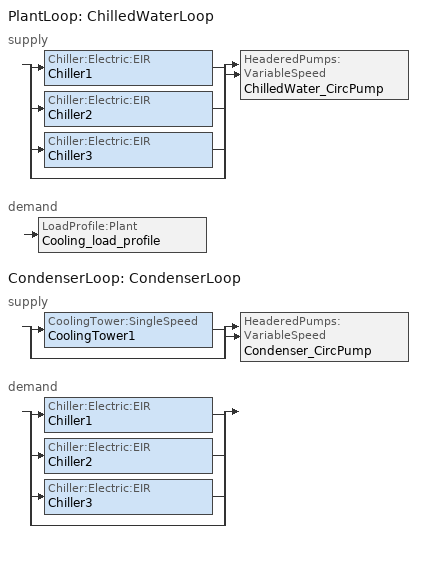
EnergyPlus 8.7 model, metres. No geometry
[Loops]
PlantLoop 'ChilledWaterLoop'
 supply: split
  | Chiller:Electric:EIR 'Chiller1'
  | Chiller:Electric:EIR 'Chiller2'
  | Chiller:Electric:EIR 'Chiller3'
  | bypass
  join > HeaderedPumps:VariableSpeed 'ChilledWater_CircPump'
 demand: LoadProfile:Plant 'Cooling_load_profile'
CondenserLoop 'CondenserLoop'
 supply: split
  | CoolingTower:SingleSpeed 'CoolingTower1'
  | bypass
  join > HeaderedPumps:VariableSpeed 'Condenser_CircPump'
 demand: split
  | Chiller:Electric:EIR 'Chiller1'
  | Chiller:Electric:EIR 'Chiller2'
  | Chiller:Electric:EIR 'Chiller3'
  | bypass
[Building]
Building: North Axis {deg}=0; Terrain=Suburbs; Loads Convergence Tolerance Value=0.04; Temperature Convergence Tolerance Value {deltaC}=0.4; Solar Distribution=FullExterior; Maximum Number of Warmup Days=50; Minimum Number of Warmup Days=6
[Site:Location]
One Montgomery Plaza: Latitude {deg}=39.87; Longitude {deg}=-75.25; Time Zone {hr}=-5; Elevation {m}=9
[SizingPeriod:DesignDay] Day of Month=21; Dry-Bulb Temperature Range Modifier Type=DefaultMultipliers; Humidity Condition Type=Wetbulb; Barometric Pressure {Pa}=101133; Rain {Yes/No}=No; Snow on ground {Yes/No}=No; Daylight Savings Time Indicator=No
Name | Month | Day Type | Maximum Dry-Bulb Temperature {C} | Daily Dry-Bulb Temperature Range {C} | Wetbulb at Maximum Dry-Bulb {C} | Wind Speed {m/s} design conditions vs. traditional 3.35 m/s (7mph) | Wind Direction {Degrees; N=0, S=180} | Solar Model Indicator | ASHRAE Clear Sky Optical Depth for Beam Irradiance (taub) | ASHRAE Clear Sky Optical Depth for Diffuse Irradiance (taud) | Wind Speed {m/s} design conditions vs. traditional 6.71 m/s (15 mph) | Clearness {0.0 to 1.1}
Summer Design Day in 1MP | 6 | SummerDesignDay | 33.2 | 5.5 | 26.4 | 4.1 | 30 | ASHRAETau | 0.494 | 2.03
Winter Design Day in 1MP | 12 | WinterDesignDay | 23 | 0 | 23 |  | 320 | ASHRAEClearSky |  |  | 2 | 0
[LoadProfile:Plant]
Cooling_load_profile: Load Schedule=Cooling_load_sch; Peak Flow Rate {m3/s}=0.191011; Flow Rate Fraction Schedule=Cooling_water_flow_frac_sch
[HeaderedPumps:VariableSpeed] Number of Pumps in Bank=2; Flow Sequencing Control Scheme=Sequential; Motor Efficiency=1; Coefficient 1 of the Part Load Performance Curve=0; Minimum Flow Rate Fraction=0; Pump Control Type=Continuous
Name | Total Design Flow Rate {m3/s} | Design Pump Head {Pa} | Design Power Consumption {W} | Coefficient 2 of the Part Load Performance Curve | Coefficient 3 of the Part Load Performance Curve | Coefficient 4 of the Part Load Performance Curve
ChilledWater_CircPump | 0.191011 | 195951 | 47985.78 | 1.722 | -3.593 | 2.863
Condenser_CircPump | 0.19248 | 232927 | 57479.17 | 2.707 | -6.10747 | 4.729
[Chiller:Electric:EIR] Reference Leaving Chilled Water Temperature {C}=6.11; Optimum Part Load Ratio=1; Condenser Type=WaterCooled; Fraction of Compressor Electric Consumption Rejected by Condenser=1; Leaving Chilled Water Lower Temperature Limit {C}=-2; Chiller Flow Mode=ConstantFlow
Name | Reference Capacity {W} | Reference COP {W/W} | Reference Entering Condenser Fluid Temperature {C} | Reference Chilled Water Flow Rate {m3/s} | Reference Condenser Fluid Flow Rate {m3/s} | Cooling Capacity Function of Temperature Curve | Electric Input to Cooling Output Ratio Function of Temperature Curve | Electric Input to Cooling Output Ratio Function of Part Load Ratio Curve | Minimum Part Load Ratio | Maximum Part Load Ratio | Minimum Unloading Ratio | Design Heat Recovery Water Flow Rate {m3/s}! | Design Heat Recovery Water Flow Rate {m3/s}
Chiller1 | 1294100 | 7.61 | 12.78 | 0.03243 | 0.04732 | ElectricEIRChiller Carrier 19XR 1294kW/7.61COP/Vanes CAPFT | ElectricEIRChiller Carrier 19XR 1294kW/7.61COP/Vanes EIRFT | ElectricEIRChiller Carrier 19XR 1294kW/7.61COP/Vanes EIRFPLR | 0.16 | 1.02 | 0.16 | 0
Chiller2 | 1294100 | 7.61 | 12.78 | 0.03243 | 0.04732 | ElectricEIRChiller Carrier 19XR 1294kW/7.61COP/Vanes CAPFT | ElectricEIRChiller Carrier 19XR 1294kW/7.61COP/Vanes EIRFT | ElectricEIRChiller Carrier 19XR 1294kW/7.61COP/Vanes EIRFPLR | 0.16 | 1.02 | 0.16 |  | 0
Chiller3 | 685700 | 5.91 | 23.74 | 0.0571 | 0.03255 | ElectricEIRChiller Carrier 23XL 686kW/5.91COP/Valve CAPFT | ElectricEIRChiller Carrier 23XL 686kW/5.91COP/Valve EIRFT | ElectricEIRChiller Carrier 23XL 686kW/5.91COP/Valve EIRFPLR | 0.2 | 1.04 | 0.2 |  | 0
[CoolingTower:SingleSpeed]
CoolingTower1: 0.19248, 133.12, 50488.61, 473738, autocalculate, autocalculate, UFactorTimesAreaAndDesignWaterFlowRate, 2.3649, 0.2, 0.110735, 3.46618, FanCycling, 1, MinimalCell, 0.276301, 2.95628, 1
[PlantLoop]
ChilledWaterLoop: Fluid Type=Water; Plant Equipment Operation Scheme=ChilledWaterLoopOperationSchemes; Maximum Loop Temperature {C}=98; Minimum Loop Temperature {C}=1; Maximum Loop Flow Rate {m3/s}=0.191011; Plant Loop Volume {m3}=autocalculate; Load Distribution Scheme=UniformLoad; Plant Loop Demand Calculation Scheme=SingleSetpoint; Common Pipe Simulation=None; Pressure Simulation Type=None
[CondenserLoop]
CondenserLoop: Fluid Type=Water; Condenser Equipment Operation Scheme=CoolingTowerOperationSchemes; Maximum Loop Temperature {C}=80; Minimum Loop Temperature {C}=10; Maximum Loop Flow Rate {m3/s}=0.19248; Condenser Loop Volume {m3}=autocalculate; Load Distribution Scheme=SequentialLoad; Pressure Simulation Type=None
[PlantEquipmentList]
AllChillers: Chiller1, Chiller2, Chiller3
1smallChiller: Chiller3
2bigChillers: Chiller1, Chiller2
1bigChiller: Chiller1
1small1BigChillers: Chiller1, Chiller3
[CondenserEquipmentList]
AllCoolingTowers: CoolingTower1
[PlantEquipmentOperation:CoolingLoad] Load Range 1 Lower Limit {W}=0; Load Range 1 Upper Limit {W}=9000000
Name | Range 1 Equipment List
ChillerOperation_allchillers | AllChillers
ChillerOperation_1smallchiller | 1smallChiller
ChillerOperation_2bigchillers | 2bigChillers
ChillerOperation_1bigchiller | 1bigChiller
ChillerOperation_1small1Bigchillers | 1small1BigChillers
CoolingTowerOperation | AllCoolingTowers
[PlantEquipmentOperationSchemes]
ChilledWaterLoopOperationSchemes: PlantEquipmentOperation:CoolingLoad, ChillerOperation_1smallchiller, 1smallchiller_op_sch, PlantEquipmentOperation:CoolingLoad, ChillerOperation_1bigchiller, 1bigchiller_op_sch, PlantEquipmentOperation:CoolingLoad, ChillerOperation_1small1bigchillers, 1small1bigchillers_op_sch, ChillerOperation_2bigchillers, 2bigchillers_op_sch, ChillerOperation_allchillers, allchillers_op_sch
[CondenserEquipmentOperationSchemes]
CoolingTowerOperationSchemes: Control Scheme 1=CoolingTowerOperation; Control Scheme 1 Schedule=On
[SetpointManager:Scheduled]
ChilledWaterLoop: Control Variable=Temperature; Schedule=CW LOOP TEMP SCHEDULE; Setpoint Node or NodeList=ChilledWater_PumpOutletNode
[SetpointManager:FollowOutdoorAirTemperature]
CondenserWaterLoop: Control Variable=Temperature; Reference Temperature Type=OutdoorAirWetBulb; Offset Temperature Difference {deltaC}=0; Maximum Setpoint Temperature {C}=80; Minimum Setpoint Temperature {C}=16; Setpoint Node or NodeList=CondenserWater_PumpOutletNode
[EnergyManagementSystem:Sensor]
Name | Output:Variable or Output:Meter Index Key | Output:Variable or Output:Meter
CHW_out_temp | ChilledWater_PumpOutletNode | System Node Temperature
CHW_in_temp | PlantSupplySideInletPipe_OutletNode | System Node Temperature
CHW_flow_rate | ChilledWater_PumpOutletNode | System Node Mass Flow Rate
Chiller1_plr | Chiller1 | Chiller Part Load Ratio
Chiller2_plr | Chiller2 | Chiller Part Load Ratio
Chiller3_plr | Chiller3 | Chiller Part Load Ratio
sensor_1chiller_op_sch | 1bigChiller_op_sch | Schedule Value
sensor_chw_stpt | CW LOOP TEMP SCHEDULE | Schedule Value
sensor_clg_load_sch | Cooling_load_sch | Schedule Value
hvac_elec_demand | Whole Building | Facility Total HVAC Electric Demand Power
[EnergyManagementSystem:ProgramCallingManager]
init_program_call: BeginNewEnvironment; Init
output_set_call: EndOfZoneTimestepBeforeZoneReporting; GetChillerCycles; GetChwNotMetTimes; GetCoolingDelivered_SysCOP; GetChillerLowPlrWarning
[EnergyManagementSystem:Program]
Init: SET DebugRdm = 0; SET LastChange = 1; SET Cycle = 99; SET ChillerOpMode = 0; SET InitFlag = 1; SET Max90_cycle = 0; SET Min30_cycle = 0; SET Chiller1Cycle = 99; SET Chiller2Cycle = 99; SET Chiller3Cycle = 99; SET Chiller1ShortCycleFlag = 0; SET Chiller2ShortCycleFlag = 0; SET Chiller3ShortCycleFlag = 0; SET ChillerShortCycleLimit = 3; SET Chiller1OnOffState = 0; SET Chiller2OnOffState = 0; SET Chiller3OnOffState = 0; SET Chiller1NewStartFlag = 0; SET Chiller2NewStartFlag = 0; SET Chiller3NewStartFlag = 0; SET Cooling_system_COP = 0; SET Chiller1LastState = 0; SET Chiller2LastState = 0; SET Chiller3LastState = 0; SET CHW_not_met_notification = 0; SET Cycle_limit = 2    SET ChillersShortCycleWarning = 0; SET ChillersLowplrWarning = 0; SET NoOccpFlag = 0; SET Chiller1LowPlrLm = 0.170001; SET Chiller2LowPlrLm = 0.170001; SET Chiller3LowPlrLm = 0.180001; SET small_chiller_cap = 868600; SET big_chiller_cap = 1656300; SET low_op_plr_cap = 0.300001; SET high_op_plr_cap = 0.9
GetChwNotMetTimes: SET CHW_stpt = 6.9112; IF CHW_out_temp - CHW_stpt > 0.2; SET CHW_not_met_notification = 1; ELSE; SET CHW_not_met_notification = 0; ENDIF
GetCoolingDelivered_SysCOP: SET CoolingDelivered = @Max 0 4200 * CHW_flow_rate * (CHW_in_temp - CHW_out_temp); SET CoolingDemand = @Max 0 4200 * CHW_flow_rate * (CHW_in_temp - sensor_chw_stpt); IF hvac_elec_demand > 0; SET Cooling_system_COP = CoolingDelivered/hvac_elec_demand; ELSE; SET Cooling_system_COP = 0; ENDIF
GetChillerLowPlrWarning: IF Chiller1_plr == 0; SET Chiller1_plr_nz = 99; ELSE; SET Chiller1_plr_nz = Chiller1_plr; ENDIF; IF Chiller2_plr == 0; SET Chiller2_plr_nz = 99; ELSE; SET Chiller2_plr_nz = Chiller2_plr; ENDIF; IF Chiller3_plr == 0; SET Chiller3_plr_nz = 99; ELSE; SET Chiller3_plr_nz = Chiller3_plr; ENDIF; IF Chiller1_plr_nz<Chiller1LowPlrLm||Chiller2_plr_nz<Chiller2LowPlrLm||Chiller3_plr_nz<Chiller3LowPlrLm; SET ChillersLowplrWarning = 1; ELSE; SET ChillersLowplrWarning = 0; ENDIF
GetChillerCycles: SET Chiller1ShortCycleWarning = 0; SET Chiller2ShortCycleWarning = 0; SET Chiller3ShortCycleWarning = 0; IF Chiller1_plr > 0; IF Chiller1LastState == 0; IF Chiller1Cycle < Cycle_limit; SET Chiller1ShortCycleWarning = 1; ELSE; SET Chiller1ShortCycleWarning = 0; ENDIF; SET Chiller1Cycle = 1; SET Chiller1NewStartFlag = 1; ELSE; SET Chiller1Cycle = Chiller1Cycle + 1; SET Chiller1NewStartFlag = 0; ENDIF; SET Chiller1LastState = 1; SET Chiller1OnOffState = 1; ELSE; IF Chiller1LastState == 1; IF Chiller1Cycle < Cycle_limit; SET Chiller1ShortCycleWarning = 1; ELSE; SET Chiller1ShortCycleWarning = 0; ENDIF; SET Chiller1Cycle = 1; ELSE; SET Chiller1Cycle = Chiller1Cycle + 1; ENDIF; SET Chiller1LastState = 0; SET Chiller1OnOffState = 0; SET Chiller1NewStartFlag = 0; ENDIF; IF Chiller2_plr > 0; IF Chiller2LastState == 0; IF Chiller2Cycle < Cycle_limit; SET Chiller2ShortCycleWarning = 1; ELSE; SET Chiller2ShortCycleWarning = 0; ENDIF; SET Chiller2Cycle = 1; SET Chiller2NewStartFlag = 1; ELSE; SET Chiller2Cycle = Chiller2Cycle + 1; SET Chiller2NewStartFlag = 0; ENDIF; SET Chiller2LastState = 1; SET Chiller2OnOffState = 1; ELSE; IF Chiller2LastState == 1; IF Chiller2Cycle < Cycle_limit; SET Chiller2ShortCycleWarning = 1; ELSE; SET Chiller2ShortCycleWarning = 0; ENDIF; SET Chiller2Cycle = 1; ELSE; SET Chiller2Cycle = Chiller2Cycle + 1; ENDIF; SET Chiller2LastState = 0; SET Chiller2OnOffState = 0; SET Chiller2NewStartFlag = 0; ENDIF; IF Chiller3_plr > 0; IF Chiller3LastState == 0; IF Chiller3Cycle < Cycle_limit; SET Chiller3ShortCycleWarning = 1; ELSE; SET Chiller3ShortCycleWarning = 0; ENDIF; SET Chiller3Cycle = 1; SET Chiller3NewStartFlag = 1; ELSE; SET Chiller3Cycle = Chiller3Cycle + 1; SET Chiller3NewStartFlag = 0; ENDIF; SET Chiller3LastState = 1; SET Chiller3OnOffState = 1; ELSE; IF Chiller3LastState == 1; IF Chiller3Cycle < Cycle_limit; SET Chiller3ShortCycleWarning = 1; ELSE; SET Chiller3ShortCycleWarning = 0; ENDIF; SET Chiller3Cycle = 1; ELSE; SET Chiller3Cycle = Chiller3Cycle + 1; ENDIF; SET Chiller3LastState = 0; SET Chiller3OnOffState = 0; SET Chiller3NewStartFlag = 0; ENDIF; SET ChillersShortCycleWarning_tmp = @max Chiller1ShortCycleWarning Chiller2ShortCycleWarning; SET ChillersShortCycleWarning = @max ChillersShortCycleWarning_tmp Chiller3ShortCycleWarning; IF Chiller1Cycle >= Cycle_limit; SET Chiller1ShortCycleFlag = Cycle_limit; ELSE; SET Chiller1ShortCycleFlag = Chiller1Cycle; ENDIF; IF Chiller2Cycle >= Cycle_limit; SET Chiller2ShortCycleFlag = Cycle_limit; ELSE; SET Chiller2ShortCycleFlag = Chiller2Cycle; ENDIF; IF Chiller3Cycle >= Cycle_limit; SET Chiller3ShortCycleFlag = Cycle_limit; ELSE; SET Chiller3ShortCycleFlag = Chiller3Cycle; ENDIF
DetOpScheme: SET CoolingDemandThis = @Max 0 4200 * CHW_flow_rate * (CHW_in_temp - sensor_chw_stpt); SET Cycle = Cycle + 1; IF InitFlag == 1; IF CoolingDemandThis <= small_chiller_cap * high_op_plr_cap; SET Set_1smallChiller_op = 1; SET Set_1bigChiller_op = 0; SET Set_1big1smallChillers_op = 0; SET Set_2bigChillers_op = 0; SET Set_allChillers_op = 0; SET ChillerOpMode = 1; SET Cycle = 0; ELSEIF (CoolingDemandThis > small_chiller_cap * high_op_plr_cap && CoolingDemandThis <= big_chiller_cap * high_op_plr_cap); SET Set_1smallChiller_op = 0; SET Set_1bigChiller_op = 1; SET Set_1big1smallChillers_op = 0; SET Set_2bigChillers_op = 0; SET Set_allChillers_op = 0; SET ChillerOpMode = 2; SET Cycle = 0; ELSEIF (CoolingDemandThis > big_chiller_cap * high_op_plr_cap && CoolingDemandThis <= (big_chiller_cap + small_chiller_cap) * high_op_plr_cap); SET Set_1smallChiller_op = 0; SET Set_1bigChiller_op = 0; SET Set_1big1smallChillers_op = 1; SET Set_2bigChillers_op = 0; SET Set_allChillers_op = 0; SET ChillerOpMode = 3; SET Cycle = 0; ELSEIF (CoolingDemandThis > (big_chiller_cap + small_chiller_cap) * high_op_plr_cap && CoolingDemandThis <= (big_chiller_cap) * 2* high_op_plr_cap); SET Set_1smallChiller_op = 0; SET Set_1bigChiller_op = 0; SET Set_1big1smallChillers_op = 0; SET Set_2bigChillers_op = 1; SET Set_allChillers_op = 0; SET ChillerOpMode = 4; SET Cycle = 0; ELSE; SET Set_1smallChiller_op = 0; SET Set_1bigChiller_op = 0; SET Set_1big1smallChillers_op = 0; SET Set_2bigChillers_op = 0; SET Set_allChillers_op = 1; SET ChillerOpMode = 5; SET Cycle = 0; ENDIF; SET InitFlag = 0; ELSE; SET max_chiller_plr_tmp1 = @max Chiller1_plr Chiller2_plr; SET max_chiller_plr = @max max_chiller_plr_tmp1 Chiller3_plr; IF Chiller1_plr == 0; SET Chiller1_plr_nz = 99; ELSE; SET Chiller1_plr_nz = Chiller1_plr; ENDIF; IF Chiller2_plr == 0; SET Chiller2_plr_nz = 99; ELSE; SET Chiller2_plr_nz = Chiller2_plr; ENDIF; IF Chiller3_plr == 0; SET Chiller3_plr_nz = 99; ELSE; SET Chiller3_plr_nz = Chiller3_plr; ENDIF; SET min_chiller_plr_tmp1 = @min Chiller1_plr_nz Chiller2_plr_nz; SET min_chiller_plr = @min min_chiller_plr_tmp1 Chiller3_plr_nz; IF max_chiller_plr > high_op_plr_cap; SET Max90_cycle = Max90_cycle + 1; ELSE; SET Max90_cycle = 0; ENDIF; IF min_chiller_plr < low_op_plr_cap; SET Min30_cycle = Min30_cycle + 1; ELSE; SET Min30_cycle = 0; ENDIF; IF Max90_cycle >= Cycle_limit; IF ChillerOpMode == 1; SET ChillerOpMode_new = 3; ELSEIF ChillerOpMode == 2; IF CoolingDemandThis/2 < small_chiller_cap * high_op_plr_cap; SET ChillerOpMode_new = 3; ELSE; SET ChillerOpMode_new = 4; ENDIF; ELSEIF ChillerOpMode == 3; SET ChillerOpMode_new = 5; ELSEIF ChillerOpMode == 4; SET ChillerOpMode_new = 5; ELSE; SET ChillerOpMode_new = 5; ENDIF; ELSEIF Min30_cycle >= Cycle_limit; IF ChillerOpMode == 5; SET ChillerOpMode_new = @max (ChillerOpMode - 1) 1; ELSEIF ChillerOpMode == 4; IF CoolingDemandThis < small_chiller_cap * high_op_plr_cap; SET ChillerOpMode_new = 1; ELSEIF CoolingDemandThis < big_chiller_cap * high_op_plr_cap; SET ChillerOpMode_new = 2; ELSE; SET ChillerOpMode_new = 3; ENDIF; ELSEIF ChillerOpMode == 3; IF CoolingDemandThis < big_chiller_cap * low_op_plr_cap; SET ChillerOpMode_new = 1; ELSE; SET ChillerOpMode_new = 2; ENDIF; ELSEIF ChillerOpMode == 2; IF CoolingDemandThis < small_chiller_cap * high_op_plr_cap; SET ChillerOpMode_new = 1; ENDIF; ELSE; SET ChillerOpMode_new = ChillerOpMode; ENDIF; ELSE; SET ChillerOpMode_new = ChillerOpMode; ENDIF; IF ChillerOpMode_new <> ChillerOpMode; SET Max90_cycle = 0; SET Min30_cycle = 0; ENDIF; SET ChillerOpMode = ChillerOpMode_new; IF ChillerOpMode == 1; SET Set_1smallChiller_op = 1; SET Set_1bigChiller_op = 0; SET Set_1big1smallChillers_op = 0; SET Set_2bigChillers_op = 0; SET Set_allChillers_op = 0; SET Cycle = 0; ELSEIF ChillerOpMode == 2; SET Set_1smallChiller_op = 0; SET Set_1bigChiller_op = 1; SET Set_1big1smallChillers_op = 0; SET Set_2bigChillers_op = 0; SET Set_allChillers_op = 0; SET Cycle = 0; ELSEIF ChillerOpMode == 3; SET Set_1smallChiller_op = 0; SET Set_1bigChiller_op = 0; SET Set_1big1smallChillers_op = 1; SET Set_2bigChillers_op = 0; SET Set_allChillers_op = 0; SET Cycle = 0; ELSEIF ChillerOpMode == 4; SET Set_1smallChiller_op = 0; SET Set_1bigChiller_op = 0; SET Set_1big1smallChillers_op = 0; SET Set_2bigChillers_op = 1; SET Set_allChillers_op = 0; SET Cycle = 0; ELSEIF ChillerOpMode == 5            SET Set_1smallChiller_op = 0; SET Set_1bigChiller_op = 0; SET Set_1big1smallChillers_op = 0; SET Set_2bigChillers_op = 0; SET Set_allChillers_op = 1; SET Cycle = 0; ELSE; SET ChillerOpMode = ChillerOpMode; ENDIF; ENDIF; SET DebugRdm = sensor_clg_load_sch
[EnergyManagementSystem:GlobalVariable]
NoOccpFlag
DebugRdm
Cycle
Max90_cycle
Min30_cycle
CoolingDemand
CoolingDelivered
ChillerOpMode
LastChange
InitFlag
Chiller1Cycle
Chiller2Cycle
Chiller3Cycle
Chiller1ShortCycleFlag
Chiller2ShortCycleFlag
Chiller3ShortCycleFlag
ChillerShortCycleLimit
ChillersShortCycleWarning
Chiller1OnOffState
Chiller2OnOffState
Chiller3OnOffState
Chiller1NewStartFlag
Chiller2NewStartFlag
Chiller3NewStartFlag
Chiller1LastState
Chiller2LastState
Chiller3LastState
CHW_not_met_notification
Cooling_system_COP
Cycle_limit
ChillersLowplrWarning
Chiller1LowPlrLm
Chiller2LowPlrLm
Chiller3LowPlrLm
small_chiller_cap
big_chiller_cap
low_op_plr_cap
high_op_plr_cap
[EnergyManagementSystem:OutputVariable]
EMS_DebugRdmOutput: DebugRdm; Averaged; ZoneTimeStep
EMS_chiller_cycle_number: Cycle; Averaged; ZoneTimeStep
EMS_chiller_op_mode: ChillerOpMode; Averaged; ZoneTimeStep
EMS_cooling_demand: CoolingDemand; Averaged; ZoneTimeStep; W
EMS_chiller1_cycle: Chiller1Cycle; Averaged; ZoneTimeStep
EMS_chiller2_cycle: Chiller2Cycle; Averaged; ZoneTimeStep
EMS_chiller3_cycle: Chiller3Cycle; Averaged; ZoneTimeStep
EMS_chw_not_met_times: CHW_not_met_notification; Summed; ZoneTimeStep
EMS_cooling_delivered: CoolingDelivered; Averaged; ZoneTimeStep; W
EMS_cooling_system_cop: Cooling_system_COP; Averaged; ZoneTimeStep
EMS_chiller1_shortcycle_flag: Chiller1ShortCycleFlag; Averaged; ZoneTimeStep
EMS_chiller2_shortcycle_flag: Chiller2ShortCycleFlag; Averaged; ZoneTimeStep
EMS_chiller3_shortcycle_flag: Chiller3ShortCycleFlag; Averaged; ZoneTimeStep
EMS_chiller1_onoff_state: Chiller1OnOffState; Averaged; ZoneTimeStep
EMS_chiller2_onoff_state: Chiller2OnOffState; Averaged; ZoneTimeStep
EMS_chiller3_onoff_state: Chiller3OnOffState; Averaged; ZoneTimeStep
EMS_chiller1_newstart_flag: Chiller1NewStartFlag; Averaged; ZoneTimeStep
EMS_chiller2_newstart_flag: Chiller2NewStartFlag; Averaged; ZoneTimeStep
EMS_chiller3_newstart_flag: Chiller3NewStartFlag; Averaged; ZoneTimeStep
EMS_chillers_shortcycle_warning: ChillersShortCycleWarning; Summed; ZoneTimeStep
EMS_chillers_lowplr_warning: ChillersLowplrWarning; Summed; ZoneTimeStep
[Schedule:Day:Hourly]
0: 0, 0, 0, 0, 0, 0, 0, 0, 0, 0, 0, 0, 0, 0, 0, 0, 0, 0, 0, 0, 0, 0, 0, 0
On: 1, 1, 1, 1, 1, 1, 1, 1, 1, 1, 1, 1, 1, 1, 1, 1, 1, 1, 1, 1, 1, 1, 1, 1
[Schedule:Week:Daily]
On: On, On, On, On, On, On, On, On, On, On, On, On
[Schedule:Compact]
CW LOOP TEMP SCHEDULE: Through: 12/31, For: AllDays, Until: 24:00, 6.9112
On; allchillers_op_sch: Through: 12/31, For: AllDays, Until: 24:00, 1
1smallchiller_op_sch; 1bigchiller_op_sch; 1small1bigchillers_op_sch; 2bigchillers_op_sch: Through: 12/31, For: AllDays, Until: 24:00, 0
[Schedule:File] File=C:\Users\Zhiangz\Dropbox\phd_bpd\drl_sim_exp\1mp_models\schedules\cooling_load\4.1mp.cws.singapore.data.10m.csv; Rows to Skip at Top=4; Number of Hours of Data=8760; Column Separator=Comma; Interpolate to Timestep!=Yes; Minutes per item=10
Name | Column Number
Cooling_load_sch | 11
Cooling_water_flow_frac_sch | 13
[Curve:Biquadratic] Minimum Value of y=12.78; Maximum Value of y=23.89
Name | Coefficient1 Constant | Coefficient2 x | Coefficient3 x**2 | Coefficient4 y | Coefficient5 y**2 | Coefficient6 x*y | Minimum Value of x | Maximum Value of x
ElectricEIRChiller Carrier 23XL 686kW/5.91COP/Valve CAPFT | 0.290352 | -0.0267674 | -0.0047717 | 0.0816239 | -0.00302822 | 0.00571252 | 5.56 | 10
ElectricEIRChiller Carrier 23XL 686kW/5.91COP/Valve EIRFT | 0.501406 | 0.001561 | -0.000134798 | 0.0152503 | 0.000570137 | -0.00122137 | 5.56 | 10
ElectricEIRChiller Carrier 19XR 1294kW/7.61COP/Vanes CAPFT | 0.927422 | 0.0127868 | -0.00162188 | 0.00281634 | -0.00076581 | 0.00188197 | 6.11 | 12.78
ElectricEIRChiller Carrier 19XR 1294kW/7.61COP/Vanes EIRFT | 1.08525 | -0.000944125 | -0.0025051 | -0.00872437 | 0.000416478 | 0.000847375 | 6.11 | 12.78
[Curve:Quadratic]
Name | Coefficient1 Constant | Coefficient2 x | Coefficient3 x**2 | Minimum Value of x | Maximum Value of x
ElectricEIRChiller Carrier 23XL 686kW/5.91COP/Valve EIRFPLR | 0.211393 | 0.419023 | 0.368614 | 0.2 | 1.04
ElectricEIRChiller Carrier 19XR 1294kW/7.61COP/Vanes EIRFPLR | 0.0934456 | 0.3993 | 0.508717 | 0.16 | 1.02
